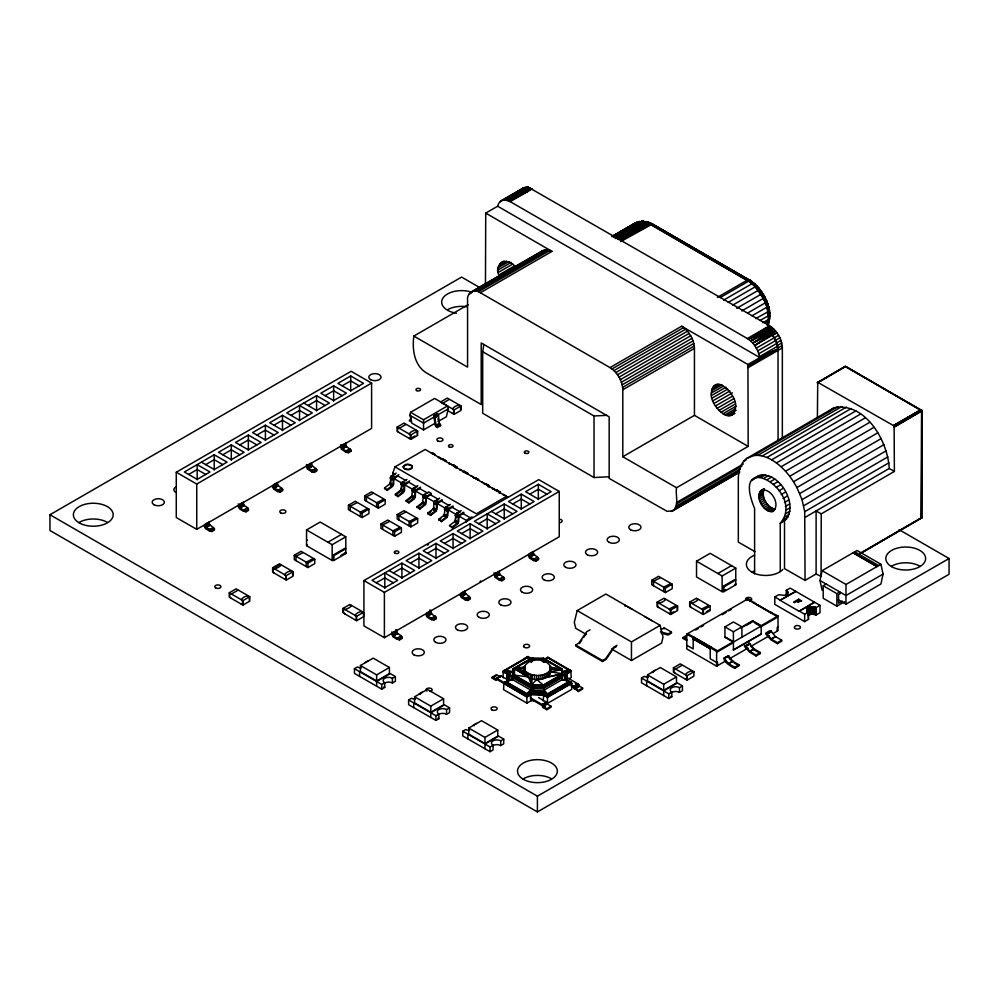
<?xml version="1.0" encoding="UTF-8"?>
<svg xmlns="http://www.w3.org/2000/svg" width="999" height="999" viewBox="0 0 999 999"><rect width="100%" height="100%" fill="white"/><g stroke="black" fill="none" stroke-linecap="round" stroke-linejoin="round"><path stroke-width="1.5" d="M423.539 429.92L423.539 419.767L410.614 412.312L409.902 415.259L411.813 423.139L423.539 429.92L435.626 422.939M524.213 667.07C520.167 683.978 555.119 683.703 550.549 666.758C545.367 655.581 519.867 658.578 524.475 673.463L513.386 668.593L512.524 679.57L530.744 690.084L544.068 691.957L547.464 693.918L568.893 681.555L570.491 681.98L547.464 695.279L543.581 693.031L530.806 692.744L526.885 695.004L504.807 682.255L512.524 679.57L513.086 668.768L513.086 676.198L530.968 686.525L543.856 686.525L562.3 675.873M542.657 678.159L562.3 674.038L543.256 685.027L531.568 685.027L514.522 675.187L514.522 668.431L524.175 672.24L524.6 665.858M524.475 669.517L525.099 674.637L514.522 668.431L524.737 666.995M525.099 670.704L526.061 671.803L526.061 675.736L514.522 668.431L524.862 667.669M559.702 668.231L562.3 669.73L562.3 671.865C570.516 669.293 563.074 683.104 570.916 682.23L547.464 695.766L543.444 693.443L530.931 693.156L526.885 695.491L503.908 682.929L503.583 689.672L526.885 703.121L526.885 696.64L531.118 694.193L543.244 694.467L547.464 696.478L571.091 682.367L571.703 683.316L571.715 689.397L547.464 703.396L547.464 693.918L544.093 690.084L543.256 685.027L536.613 679.42L536.613 675.486L530.544 674.4L526.061 671.803M562.3 675.386L543.731 686.113L531.093 686.113L513.386 675.886L514.522 675.187L527.31 676.748L527.31 672.802M528.821 673.676L528.821 677.609L531.568 685.027L530.357 691.645L531.156 700.661L526.885 703.121M530.544 674.4L531.568 685.027L536.613 679.42L539.423 678.696M532.455 674.949L531.568 685.027M534.502 679.258L534.502 675.312M538.748 679.395L538.748 675.461C543.406 675.112 549.85 673.388 550.686 667.994M540.846 679.183L540.846 675.237M542.857 678.771L542.857 674.824M543.206 700.936L544.093 690.084L562.3 679.57L566.595 679.732L566.096 672.364L570.017 670.104L568.419 669.667L562.3 671.865L565.484 679.582L571.703 683.316L547.464 697.314L543.206 694.854L531.143 694.58L526.885 697.04L503.708 683.254M544.73 678.171L544.73 674.225M546.416 677.409L546.416 673.476M543.244 694.467L547.464 696.915L571.503 682.816L565.884 679.57L565.359 671.852L568.993 669.755M547.864 672.564L547.864 676.498L545.042 677.235M546.016 659.602L547.939 657.354L570.779 670.629L571.241 677.522L569.105 678.746M549.038 675.474L549.038 671.54M549.912 674.35L549.912 670.416M542.657 678.071L562.3 673.663L550.686 671.927L550.087 665.559M550.461 673.164L550.549 666.758M568.893 681.555L562.3 679.57L562.3 677.422L544.08 687.936L530.744 687.936L512.537 677.422L512.674 669.255L532.767 657.767L512.537 669.73L515.134 668.219M611.55 649L631.455 660.489L631.455 641.92L577.185 610.589L574.3 622.414L575.749 628.321L586.351 634.452M767.257 325.874L769.742 316.183L768.731 314.21M817.382 418.057L817.731 382.305L893.518 425.611L920.728 409.815L921.877 411.001L845.579 366.533C844.255 366.521 846.977 366.945 845.441 366.608L921.577 410.302L920.991 517.944M503.121 677.797L503.134 671.715L503.908 670.616L507.942 672.939L508.429 680.169L503.596 683.591M507.38 680.257C506.131 676.61 507.067 670.054 512.524 671.865L505.931 669.942L504.333 670.379L508.229 672.627L508.728 679.994L504.208 682.642M768.668 311.651L769.517 318.843L768.406 321.016L768.281 311.638L765.321 301.623L755.194 286.214L749.824 281.581L649.3 223.039L645.092 221.928L615.334 238.549M767.744 325.537C767.519 320.879 769.979 315.784 769.005 311.888M768.656 314.785C767.994 311.975 770.167 304.445 769.267 314.235M496.903 679.457L496.003 680.369L492.207 678.184L492.207 677.197L496.003 679.382L496.253 678.421M496.003 679.382L500.761 675.873L507.742 679.757M780.269 571.515L780.269 523.226C807.105 491.496 729.008 446.428 754.607 508.491L754.607 573.926M780.269 523.226C805.469 511.288 776.273 461.75 753.658 478.746M672.789 510.814C679.657 505.419 675.149 494.917 676.535 487.749L748.176 446.391L747.926 364.498L681.643 326.236L610.002 367.595L480.357 292.744C474.7 288.236 466.471 292.982 467.557 300.137L467.557 367.108L413.823 336.076C412.088 349.275 414.098 365.522 426.61 373.014L481.206 404.533L481.206 342.969L609.153 416.845L609.153 478.396L667.107 511.338L672.789 510.814L739.56 472.265M846.29 366.945C844.779 366.059 844.18 366.858 845.978 366.82M844.729 367.033L845.441 366.608L817.382 382.904M768.893 311.114C766.795 301.735 762 289.048 753.446 285.19L756.231 285.851L759.365 288.661L757.667 288.986L756.018 287.812L758.041 288.798L762.387 294.955L766.957 304.77L768.618 311.376L768.818 320.242L765.334 322.839M406.143 480.756L397.952 476.024L393.868 478.696L393.668 484.378L392.607 486.413L387.3 490.359L384.652 488.836L384.54 488.024L390.134 483.616L391.046 476.311L396.166 473.126M398.813 474.65L393.693 477.834L392.769 485.139L387.187 489.547L387.3 490.359M416.983 487.012L408.791 482.28L404.707 484.952L404.508 490.634L403.434 492.657L398.126 496.615L395.479 495.092L395.379 494.268L400.961 489.872L401.885 482.567L406.993 479.37M409.64 480.906L404.52 484.09L403.608 491.396L398.014 495.804L398.126 496.615M420.479 488.036L415.534 491.208L415.334 496.89L414.273 498.913L408.953 502.872L406.318 501.348L406.206 500.524L411.788 496.128L412.712 488.823L417.832 485.626M420.479 487.15L415.359 490.347L414.435 497.652L408.853 502.047L408.953 502.872M419.792 509.128L417.045 506.78L422.552 502.534L423.539 495.079L428.658 491.883L431.306 493.406L426.186 496.603L425.274 503.908L419.68 508.304L419.792 509.128L425.724 504.383L426.573 497.152L431.306 494.293M442.145 500.549L437.2 503.721L437 509.403L435.939 511.426L430.619 515.372L427.984 513.848L427.872 513.036L433.454 508.628L434.378 501.336L439.498 498.139M442.145 499.662L437.025 502.859L436.101 510.164L430.519 514.56L430.619 515.372M441.458 521.628L441.346 520.816L446.94 516.421L447.852 509.115L452.972 505.919L452.972 506.805L448.039 509.977L447.839 515.646L446.765 517.682L441.458 521.628L438.711 519.293L444.218 515.047L445.204 507.579L450.324 504.395M452.285 527.884L452.185 527.072L457.767 522.664L458.691 515.359L463.798 512.175L463.798 513.061L458.866 516.221L458.666 521.903L457.604 523.938L452.285 527.884L449.538 525.549L455.044 521.291L456.043 513.836L461.163 510.651M457.904 522.202L455.269 520.529M753.87 284.915C749.475 283.641 756.206 282.305 754.732 285.364M755.706 318.581L768.281 311.638L767.157 308.591L768.681 306.93L767.756 306.131M466.108 522.065L467.37 519.592L471.99 516.895M466.87 521.628L467.057 520.954M725.436 661.076L716.62 666.171L686.763 648.925L686.763 634.153L693.169 637.849L694.105 637.312L693.169 638.935L710.227 648.776L711.163 647.152L710.227 647.702L710.227 658.778L716.62 662.474L717.469 661.975L717.469 665.671M757.08 287.075L756.231 285.851M860.913 553.234L921.49 518.044L921.927 517.057L921.365 518.144L921.702 516.758L921.265 517.994M514.51 265.959L498.763 275.05C493.069 262.462 509.565 256.381 515.671 267.632M711.313 393.094C714.535 371.653 737.836 395.504 735.576 407.105C732.354 428.546 709.053 404.695 711.313 393.094L723.126 386.276M767.956 325.761L769.33 314.822M767.894 326.673L769.53 315.147M768.518 320.941L769.68 315.484M769.093 319.917L769.742 315.834M921.577 517.857L921.802 516.845L921.577 517.807L860.002 553.683M531.231 662.474L531.393 658.441L528.146 660.714M769.305 319.58L769.517 318.456L768.169 326.785M438.386 457.804L438.499 456.868L441.133 458.391L441.034 459.34M449.213 464.06L449.325 463.124L451.973 464.647M460.052 470.317L460.152 469.38L462.799 470.904L462.699 471.84M473.526 478.096L473.638 477.16L470.991 475.636M484.365 484.353L484.465 483.416L481.818 481.893M492.544 489.085L492.657 488.136L495.304 489.672L495.192 490.609M503.384 495.329L503.484 494.393L506.131 495.916L506.031 496.865M761.013 490.497C770.916 486.688 781.83 506.056 772.227 511.6C762.087 512.012 752.746 493.356 764.185 488.698M770.953 511.688L775.212 509.215C766.92 507.579 760.614 496.615 764.397 488.873L760.152 491.346M411.039 417.557L410.651 420.342L409.453 419.93L409.453 420.916L410.851 421.566L411.538 420.841M921.54 518.006L921.927 410.689L920.728 409.815L921.927 410.901L921.028 409.727L921.927 410.901L920.728 409.815L921.752 410.539L921.877 517.47M921.515 409.877L894.117 426.248L894.38 471.416L821.24 513.886L821.078 576.423L816.108 573.975L805.057 580.394L784.515 568.618L784.515 520.754M921.428 410.389L845.941 366.496L844.605 366.945M921.665 517.857L920.728 518.144L921.79 517.707M782.342 438.374L782.342 347.927C781.98 339.098 777.01 330.494 769.542 325.761L528.384 187.25L523.289 187.912L501.161 200.749L498.626 203.446L497.664 206.219L485.726 213.112L485.464 283.903M609.19 476.76L594.018 477.534L482.692 413.261L482.692 351.71L483.791 344.468M766.907 303.234C768.144 305.969 766.745 313.324 768.731 317.769M769.442 319.218L769.455 319.118M391.096 477.522L390.584 484.09M822.115 590.372L820.017 580.519L822.115 570.666L857.08 550.486L880.968 564.273L883.054 574.113L880.968 583.965L845.991 604.158L838.036 599.562M410.614 412.312L434.627 398.439L447.564 405.906L448.276 408.866L446.366 416.745L438.311 421.391M403.309 466.883C404.27 462.887 412.038 463.823 412.325 466.883M403.309 467.095C403.596 470.167 411.351 471.103 412.325 467.095M787.874 592.819L784.764 595.379L778.633 594.755L774.787 596.977L774.787 604.358L804.645 621.603L808.478 619.38L808.478 607.567L812.799 606.655L816.158 607.567L819.992 605.344L819.992 612.737L816.158 614.947L811.85 614.048L807.879 615.372M808.478 607.567L807.08 608.965L806.917 612.462M530.631 661.45L531.568 658.591L533.429 660.439M412.762 490.022L413.099 489.373M401.685 483.029L395.017 479.183L392.757 473.026L395.017 466.87L425.162 449.463L506.493 496.416L476.348 513.823L395.017 466.87M765.321 301.623L761.6 295.404L763.398 294.418L766.52 300.549L765.334 302.834L767.607 308.366M512.749 669.118L512.612 677.072L530.769 687.562L544.055 687.562L562.3 677.022M920.916 409.815L893.518 425.611M401.573 490.047L402.06 483.429M445.042 514.747L444.355 515.921M760.564 291.696C763.398 291.221 758.016 292.52 758.216 290.384L755.194 286.214M817.419 382.617L845.054 366.483M531.256 659.328L527.36 657.08L503.571 670.903L503.171 671.54L507.417 674L507.867 681.131M509.34 671.915L509.877 679.819L503.646 683.428L509.877 679.819L512.524 679.57L509.34 671.915L505.931 669.942M434.078 508.803L433.291 509.902M769.118 317.295L769.405 318.606M524.6 669.792L525.312 668.631L514.522 668.431L527.31 676.748M411.913 465.759L407.417 464.51L403.446 466.196M403.708 468.219L408.204 469.468L412.187 467.794M423.089 502.859L422.227 503.846M455.394 521.903L456.043 515.372M894.38 471.416L889.235 468.469C887.936 441.321 865.609 401.785 834.028 407.754L746.465 458.591C740.346 463.436 738.373 471.59 738.323 479.07L738.323 542.107L755.007 551.673M579.42 643.531L581.868 639.947M583.503 637.562L585.951 633.99M541.67 660.839L543.731 658.366L531.093 658.366M894.33 426.76L921.827 410.689M763.411 294.455L762.699 294.942M844.742 366.883L846.153 367.02M532.08 657.742L531.868 658.691L528.034 656.518L523.763 658.978L523.763 659.964M501.161 200.749L504.757 199.9L510.202 201.636L747.327 338.536L765.284 328.221L770.179 332.18L775.349 330.731L771.965 334.265L776.685 342.869L778.071 350.387M747.327 338.536L748.526 339.298L769.542 325.761L766.283 328.846L771.553 327.098L768.268 330.357L773.501 328.771L770.179 332.18L771.965 334.265L777.06 332.929L772.801 335.389M757.916 476.273L751.81 480.556M827.809 412.437L834.028 407.754M541.221 660.439L543.256 658.591L562.3 669.58L550.686 671.927M741.795 310.939L764.972 297.44L761.151 291.446M522.265 189.535L526.535 187.075L523.176 189.573L525.087 189.96L528.384 187.25L517.719 191.383M517.644 191.533L522.664 189.56L528.121 191.296L509.003 201.011L525.824 190.21L506.83 200.212L523.688 189.66L504.757 199.9L522.664 189.56M629.02 227.198C632.929 225.674 637.037 219.805 641.77 222.115M632.941 224.862L635.639 222.802M521.99 188.923L523.289 187.912M541.645 251.498L546.191 249.638L551.997 251.373L480.357 292.744M767.781 329.945L771.553 327.098L766.782 329.195M395.479 495.092L400.562 491.333M406.318 501.348L411.388 497.589M417.145 507.592L421.203 504.595M427.984 513.848L431.031 511.6M438.811 520.104L440.846 518.606M748.526 339.298L766.995 329.358L748.526 339.298L750.699 341.009L766.995 329.358C773.438 334.315 777.709 342.22 778.034 350.362L778.071 440.834M524.125 189.71L528.384 187.25L525.574 190.122L526.573 190.509L530.332 187.837L525.087 189.96M845.441 366.608L846.141 366.883M768.081 330.207L750.699 341.009L769.667 331.668L752.771 343.094L754.682 345.479L771.665 333.903L752.771 343.094L750.699 341.009L767.532 329.77M749.824 281.581L756.443 287.55L750.224 281.431L748.576 281.219L650.386 224.463L644.767 222.09L638.124 221.865L613.086 236.263M567.444 680.856L566.833 673.363L570.916 670.779L566.895 673.538L567.307 680.394M747.926 364.498L759.864 357.605L757.791 350.861L754.682 345.479L772.14 334.515M510.202 201.636L532.342 188.811L527.072 190.747L528.071 191.271L509.003 201.011L530.332 187.837L526.573 190.509M526.91 190.672L509.003 201.011L526.223 190.372M509.003 201.011L526.361 190.422M569.929 670.691L547.939 657.841L544.755 659.652L547.939 657.604L571.028 670.941L566.933 673.726M615.434 237.238L641.633 221.403L643.543 221.241L645.254 222.34M617.257 238.674L644.767 222.09M618.631 233.416L621.253 231.843M623.863 230.282L626.485 228.709M629.095 227.148L633.029 224.787L612.936 236.326M614.298 236.164L639.772 221.441M618.581 233.454L626.41 228.771M547.939 657.442L543.731 660.039M620.479 239.96L648.701 223.252L650.411 223.039L651.66 224.013L645.704 221.728M612.936 236.089L635.314 222.977L642.906 221.154M612.687 236.226L635.202 223.064M817.382 382.754L844.954 366.596M743.618 461.338L746.29 459.79M746.465 458.591L753.646 455.556L837.836 406.655M753.646 455.556L757.829 455.319L842.02 406.418M757.829 455.319L762.287 455.969L846.478 407.068M762.287 455.969L766.945 457.467L851.123 408.579M766.945 457.467L771.69 459.802L855.881 410.901M771.69 459.802L776.435 462.924L860.626 414.023M755.918 477.572L760.164 475.099M758.491 477.047L762.749 474.575M761.325 477.21L765.584 474.737M776.435 462.924L781.093 466.758L865.271 417.857M764.335 478.034L768.593 475.561M767.432 479.508L771.69 477.035M781.093 466.758L785.551 471.228L869.742 422.327M770.529 481.593L774.787 479.12M759.502 492.457L763.748 489.985M773.538 484.215L777.796 481.743M759.078 493.806L763.323 491.346M785.551 471.228L789.722 476.261L873.913 427.36M758.89 495.367L763.136 492.894M758.953 497.065L763.199 494.592M776.373 487.312L780.631 484.84M759.252 498.876L763.511 496.403M759.802 500.736L764.048 498.264M789.722 476.261L793.531 481.73L877.721 432.829M778.958 490.796L783.204 488.324M760.551 502.597L764.809 500.124M893.655 425.699L921.066 409.765L921.877 410.577M893.905 425.949L921.303 410.239L921.59 411.288L921.602 410.464L894.205 426.423M894.28 426.585L921.665 410.876M894.38 427.085L921.577 411.126M761.513 504.395L765.771 501.935M781.206 494.555L785.464 492.082M762.649 506.093L766.895 503.633M805.057 580.394L804.707 511.7L802.035 499.675L796.902 487.537L881.093 438.636M763.91 507.642L768.169 505.169M783.066 498.489L787.312 496.016M765.284 508.978L769.53 506.505M766.708 510.089L770.966 507.617M767.432 510.539L771.69 508.066M768.156 510.914L772.414 508.441M784.477 502.497L788.723 500.024M799.749 493.556L883.94 444.655M769.592 511.451L773.838 508.991M772.227 511.6L774.35 510.364M785.401 506.443L789.647 503.971M802.035 499.675L886.225 450.774M785.813 510.227L790.059 507.754M785.689 513.736L789.947 511.263M803.696 505.769L887.886 456.868M785.052 516.87L789.31 514.398M783.915 519.542L788.161 517.082M782.304 521.69L786.55 519.218M804.707 511.7L888.898 462.799M805.057 517.37L889.235 468.469M860.039 553.409L921.59 517.657M499.737 201.873L524.825 187.288M506.83 200.212L524.737 189.872M899.088 529.67L949.05 558.516L949.05 574.275L537.412 811.925L49.95 530.494L49.95 514.735L461.588 277.085L480.494 287.999M500.761 262.737L503.384 261.214M499.612 264.036L504.857 261.014M498.763 265.709L506.643 261.164M498.251 267.72L508.741 261.651M498.076 269.98L511.188 262.4M498.251 272.452L512.674 264.111M471.303 291.845L542.957 250.487M470.005 292.857L544.48 249.862M468.956 294.23L471.603 292.695M474.537 290.996L546.191 249.638M476.398 291.184L548.051 249.825M478.346 291.77L549.999 250.399M176.274 472.24L351.124 371.291L371.603 383.104L371.603 428.409L196.741 529.358L176.274 517.544L176.274 472.24L196.741 484.053L371.603 383.104M413.823 336.076L468.219 304.67M201.436 462.137L214.223 469.53L227.023 462.137L214.223 454.757L184.378 471.99L197.165 479.383L209.965 471.99L197.165 464.61L197.165 479.87M231.293 444.905L218.494 452.297L231.293 459.677L244.081 452.297L231.293 444.905L231.293 460.177M248.351 435.052L235.552 442.445L248.351 449.837L261.139 442.445L248.351 435.052L248.351 450.324M265.409 425.212L252.61 432.592L265.409 439.985L278.197 432.592L265.409 425.212L265.409 440.472M282.467 415.359L269.668 422.752L282.467 430.132L295.254 422.752L282.467 415.359L282.467 430.631M303.783 403.047L316.583 410.439L329.383 403.047L316.583 395.666L286.725 412.899L299.525 420.279L312.325 412.899L299.525 405.507L299.525 420.779M333.641 385.814L320.854 393.194L333.641 400.587L346.441 393.194L333.641 385.814L333.641 401.074M350.699 375.961L337.912 383.354L350.699 390.734L363.499 383.354L350.699 375.961L350.699 391.233M188.636 474.45L197.165 469.53L205.694 474.45M205.694 464.61L214.223 459.677L222.765 464.61M222.765 454.757L231.293 449.837L239.822 454.757M239.822 444.905L248.351 439.985L256.88 444.905M256.88 435.052L265.409 430.132L273.938 435.052M273.938 425.212L282.467 420.279L290.996 425.212M290.996 415.359L299.525 410.439L308.054 415.359M308.054 405.507L316.583 400.587L325.112 405.507M325.112 395.666L333.641 390.734L342.17 395.666M342.17 385.814L350.699 380.894L359.228 385.814M611.738 236.588L635.314 222.977M613.486 236.001L637.762 222.003M613.673 237.175L640.646 221.628L614.248 236.676M615.434 238.262L643.756 221.94L615.834 237.637M618.718 239.248L647.027 222.927L617.557 239.186M620.729 241.596L652.347 224.051L749.575 280.132C751.835 280.22 754.12 284.952 750.424 281.868M238.199 503.958L239.261 504.57L243.356 502.21L243.656 505.157L247.665 507.692L248.576 510.377L246.066 511.813L243.569 511.288L239.623 508.928L238.212 506.268M341.621 445.479L345.716 443.106L346.141 446.228L350.936 450.049L350.936 451.273L348.426 452.722L345.929 452.197L341.308 449.075L340.547 444.855L341.621 445.479L342.045 448.588L345.929 450.961L348.426 451.486L350.936 450.049M205.157 526.461L209.253 524.1L209.241 521.903L205.145 524.263L205.569 527.385L211.95 530.282L214.46 528.833L209.253 524.1M248.576 509.14L246.066 510.589C242.158 509.815 234.703 506.543 243.369 504.408M273.389 487.062L277.485 484.702L277.472 482.505L273.376 484.865L273.813 487.987L280.195 490.884L282.692 489.435L277.485 484.702M307.517 467.37L311.613 465.01L311.588 462.812L307.505 465.172L307.929 468.294L314.31 471.191L316.808 469.742L311.613 465.01M341.633 447.677L345.729 445.304M205.195 526.648L209.291 524.288M239.31 506.955L243.406 504.595M273.439 487.25L277.522 484.89M307.555 467.557L311.651 465.197M341.67 447.864L345.766 445.492M205.257 526.848L209.353 524.475M239.373 507.142L243.469 504.782M273.501 487.45L277.585 485.089M307.617 467.744L311.713 465.384M341.733 448.052L345.829 445.691M205.344 527.035L209.44 524.675M239.46 507.33L243.556 504.97M273.576 487.637L277.672 485.277M307.704 467.944L311.788 465.571M341.82 448.239L345.916 445.879M205.444 527.21L209.54 524.85M239.573 507.517L243.656 505.157M273.689 487.824L277.784 485.452M307.804 468.119L311.9 465.759M341.92 448.426L346.016 446.066M205.569 527.385L209.665 525.024M239.685 507.692L243.781 505.319M273.813 487.987L277.897 485.626M307.929 468.294L312.025 465.921M342.045 448.588L346.141 446.228M205.707 527.534L209.802 525.174M239.822 507.842L243.918 505.469M273.938 488.136L278.034 485.776M308.067 468.444L312.15 466.071M342.182 448.738L346.278 446.378M205.844 527.659L209.94 525.299M239.972 507.967L244.068 505.606M274.088 488.261L278.184 485.901M308.204 468.568L312.3 466.208M342.32 448.876L346.416 446.503M350.025 448.601L345.929 450.961L345.929 452.197M204.096 525.973L205.507 528.633L209.453 530.993L211.95 531.518L214.46 530.069L214.46 528.833M272.327 486.575L273.738 489.235L277.685 491.595L280.195 492.12L282.692 490.671L282.692 489.435M306.431 464.56L307.18 468.768L311.813 471.89L314.31 472.415L316.808 470.979L316.808 469.742M397.19 427.035L404.008 423.089L417.657 430.969L417.657 435.402L410.839 439.348L397.19 431.468L397.19 427.035L410.839 434.915L417.657 430.969M423.539 419.767L447.564 405.906M437.45 413.948L433.841 415.784L437.45 413.948L438.474 415.572L439.398 423.576L440.621 425.611L437.2 427.584L435.252 425.624L433.903 416.82M434.041 415.921L437.649 414.123M434.24 416.096L437.837 414.323M433.966 416.87L438.012 414.548M448.276 408.866L423.539 423.139L409.902 415.259M437.2 427.584L435.989 425.549L434.877 417.008L438.286 415.047M434.977 417.27L438.399 415.309M435.064 417.532L438.474 415.572M435.102 417.794L438.511 415.821M460.989 405.956L447.34 398.077L440.522 402.01L454.17 409.89L460.989 405.956L460.989 410.389L454.17 414.323L447.34 410.389M409.128 438.361L410.414 438.598L414.96 435.976M435.976 425.462L439.385 423.489M436.014 425.636L439.398 423.576M439.46 423.751L436.088 425.811L439.61 423.988M436.263 426.024L439.81 424.163M436.401 427.11L440.621 424.625M348.439 505.207L355.269 501.273L368.918 509.153L368.918 513.586L362.088 517.519L348.439 509.64L348.439 505.207L362.088 513.086L368.918 509.153M364.685 495.829L371.516 491.883L385.164 499.762L385.164 504.195L378.334 508.141L364.685 500.262L364.685 495.829L378.334 503.708L385.164 499.762M306.556 529.932L320.204 522.052L345.791 536.825L345.791 553.571L333.853 560.464L332.155 560.464L306.556 545.691L306.556 529.932L332.155 544.705L345.791 536.825M717.369 297.39L747.027 280.257C749.5 278.334 754.545 284.028 748.988 279.845L754.819 284.265M720.267 297.565L748.576 281.219L752.559 283.728M723.638 300.112L751.947 283.766M612 368.931L683.653 327.572C689.897 332.592 694.168 340.322 694.442 348.389L694.442 415.359L622.789 456.73L622.789 389.76C622.439 380.931 617.469 372.327 610.002 367.595M306.556 545.691L307.417 545.192L306.556 544.705M728.221 302.41L755.194 286.85M229.283 592.769L236.114 588.823L249.75 596.703L249.75 601.136L242.932 605.082L229.283 597.202L229.283 592.769L242.932 600.649L249.75 596.703M272.615 567.744L279.433 563.811L293.082 571.69L293.082 576.123L286.263 580.057L272.615 572.177L272.615 567.744L286.263 575.624L293.082 571.69M294.28 555.244L301.099 551.298L314.747 559.178L314.747 563.611L307.929 567.557L294.28 559.677L294.28 555.244L307.929 563.124L314.747 559.178M613.948 370.604L685.601 329.233M275.312 567.17L279.87 564.547C284.041 564.66 274.375 570.242 273.039 568.493L273.039 571.94L274.325 573.164M615.809 372.565L687.462 331.193M732.604 305.182L758.216 290.384M617.519 374.762L689.173 333.391M327.884 542.245L341.533 534.365M736.7 308.316L760.976 294.305L763.76 298.251M619.043 377.147L690.696 335.776M620.354 379.657L691.995 338.299M621.403 382.242L693.044 340.884M380.944 523.976L387.762 520.029L401.411 527.909L401.411 532.342L394.593 536.276L380.944 528.409L380.944 523.976L394.593 531.855L401.411 527.909M397.19 514.585L404.008 510.651L417.657 518.531L417.657 522.964L410.839 526.898L397.19 519.018L397.19 514.585L410.839 522.465L417.657 518.531M622.165 384.827L693.818 343.469M747.814 312.949L765.334 302.834L763.361 298.489M622.639 387.35L694.28 345.991M333.004 555.144L344.942 548.251L345.791 548.738L333.853 555.631L333.004 555.144L333.004 559.964M622.789 389.76L694.442 348.389M752.01 315.796L766.845 307.23M340.959 555.369L345.791 552.584M436.313 500.861L438.636 499.512L430.457 494.792M760.227 320.417L768.318 315.746M762.849 322.752L768.243 319.63M767.282 329.558L771.553 327.098M750.699 341.009L768.618 330.669M769.23 331.231L773.501 328.771M752.771 343.094L770.691 332.754M771.091 333.191L775.349 330.731M754.682 345.479L772.589 335.14M756.368 348.089L778.596 335.314M775.636 340.297L779.894 337.824M757.791 350.861L775.711 340.522M467.644 520.292L471.141 518.281L462.949 513.548M363.923 580.581L538.773 479.62L559.253 491.446L559.253 536.75L384.39 637.699L363.923 625.886L363.923 580.581L384.39 592.395L559.253 491.446M776.685 342.869L780.943 340.409M758.903 353.708L776.81 343.369M777.447 345.454L781.717 342.994M389.086 570.479L401.885 577.872L414.672 570.479L401.885 563.099L372.028 580.332L384.815 587.712L397.614 580.332L384.815 572.939L384.815 588.211M418.943 553.246L406.143 560.639L418.943 568.019L431.73 560.639L418.943 553.246L418.943 568.506M436.001 543.394L423.201 550.786L436.001 558.166L448.788 550.786L436.001 543.394L436.001 558.666M453.059 533.553L440.259 540.934L453.059 548.326L465.846 540.934L453.059 533.553L453.059 548.813M470.117 523.701L457.317 531.081L470.117 538.473L482.904 531.081L470.117 523.701L470.117 538.961M491.446 511.388L504.233 518.781L517.032 511.388L504.233 503.996L474.375 521.241L487.175 528.621L499.975 521.241L487.175 513.848L487.175 529.12M521.291 494.155L508.503 501.535L521.291 508.928L534.09 501.535L521.291 494.155L521.291 509.415M538.349 484.303L525.561 491.695L538.349 499.075L551.148 491.695L538.349 484.303L538.349 499.575M777.584 346.203L759.665 356.543L777.971 348.938L748.126 366.171M777.921 347.989L782.18 345.517M713.998 385.851L716.633 384.328M712.849 387.15L718.094 384.116M748.176 367.595L782.342 347.927M712 388.823L719.879 384.278M376.286 582.792L384.815 577.872L393.344 582.792M393.344 572.939L401.885 568.019L410.414 572.939M410.414 563.099L418.943 558.166L427.472 563.099M427.472 553.246L436.001 548.326L444.53 553.246M444.53 543.394L453.059 538.473L461.588 543.394M461.588 533.553L470.117 528.621L478.646 533.553M478.646 523.701L487.175 518.781L495.704 523.701M495.704 513.848L504.233 508.928L512.762 513.848M512.762 503.996L521.291 499.075L529.82 503.996M529.82 494.155L538.349 489.223L546.878 494.155M711.488 390.821L721.977 384.765M343.032 608.403L349.85 604.457L363.499 612.337L363.499 616.77L356.668 620.716L343.032 612.837L343.032 608.403L356.668 616.283L363.499 612.337M711.488 395.567L725.923 387.225M712 398.164L727.747 389.073M712.849 400.811L729.907 390.971M713.998 403.446L732.379 392.844M715.421 405.994L732.492 396.141M717.082 408.354L734.14 398.514M718.918 410.489L734.665 401.398M720.891 412.325L735.326 403.983M722.926 413.798L736.051 406.218M724.987 414.885L735.476 408.828M726.997 415.547L736.188 410.239M728.908 415.759L734.153 412.737M730.656 415.534L734.59 413.261M732.205 414.847L734.827 413.336M391.733 631.992L392.794 632.604L396.89 630.244L397.19 633.191L401.198 635.726L402.11 638.411L399.6 639.847L397.103 639.323L393.156 636.975L391.745 634.303M431.006 610.539L426.91 612.911L426.96 615.297L431.218 618.393L433.728 618.918L436.226 617.482L431.431 613.661L431.006 610.539L429.945 609.927M495.154 573.513L499.25 571.153L499.675 574.263L504.458 578.084L504.458 579.308L501.96 580.756L499.463 580.232L494.83 577.11L494.08 572.902L495.154 573.513L495.579 576.635L499.463 579.008L501.96 579.532L504.458 578.084M402.11 637.175L399.6 638.623C395.691 637.861 388.236 634.577 396.903 632.442M426.923 615.109L431.019 612.737M461.038 595.404L465.134 593.044L465.122 590.846L461.026 593.206L461.463 596.328L467.844 599.225L470.342 597.777L465.134 593.044M495.167 575.711L499.263 573.339M529.283 556.006L533.379 553.646L533.366 551.448L529.27 553.808L529.695 556.93L536.076 559.827L538.586 558.379L533.379 553.646M392.844 634.989L396.94 632.629M426.96 615.297L431.056 612.924M461.088 595.591L465.172 593.231M495.204 575.899L499.3 573.538M529.32 556.193L533.416 553.833M392.907 635.177L397.003 632.817M427.023 615.484L431.118 613.124M461.151 595.791L465.234 593.418M495.267 576.086L499.363 573.726M529.383 556.393L533.478 554.033M392.994 635.376L397.09 633.004M427.11 615.671L431.206 613.311M461.226 595.978L465.322 593.618M495.354 576.273L499.438 573.913M529.47 556.58L533.566 554.22M393.094 635.551L397.19 633.191M427.222 615.859L431.318 613.498M461.338 596.153L465.434 593.793M495.454 576.46L499.55 574.1M529.57 556.768L533.666 554.395M393.219 635.726L397.315 633.354M427.335 616.021L431.431 613.661M461.463 596.328L465.546 593.968M495.579 576.635L499.675 574.263M529.695 556.93L533.791 554.57M393.356 635.876L397.59 633.641M427.472 616.171L431.718 613.935M461.588 596.478L465.834 594.243M495.716 576.785L499.95 574.537M529.832 557.08L534.065 554.845M425.861 614.61L427.272 617.27L431.218 619.63L433.728 620.154L436.226 618.706L436.226 617.482M459.977 594.917L461.388 597.577L465.334 599.937L467.844 600.461L470.342 599.013L470.342 597.777M528.221 555.519L529.62 558.179L533.578 560.539L536.076 561.063L538.586 559.615L538.586 558.379M383.878 683.653A5.432 3.134 0 0 1 392.407 683.004L395.392 681.281L395.392 676.56L392.407 678.284A5.432 3.134 0 0 0 384.74 678.284A5.432 3.134 0 0 0 384.74 682.717L384.74 687.437L381.755 689.16L354.458 673.401L354.458 668.681L357.442 666.957A5.432 3.134 0 0 0 361.276 667.869M365.122 662.524L368.107 660.801M360.427 665.521L373.214 658.141L389.423 667.494L389.423 673.601L376.635 680.993L360.427 671.628L360.427 665.521L376.635 674.887L389.423 667.494M676.535 502.534L743.306 463.973M676.473 503.883L741.92 466.108M676.073 506.168L740.184 469.155M675.312 508.116L739.422 471.103M671.091 511.476L739.647 471.903M354.458 668.681L381.755 684.44L384.74 682.717M438.037 714.922A5.432 3.134 0 0 1 446.578 714.273L449.562 712.549L449.562 707.829L446.578 709.552A5.432 3.134 0 0 0 438.898 709.552A5.432 3.134 0 0 0 438.898 713.985L438.898 718.706L435.914 720.429L408.616 704.67L408.616 699.949L411.6 698.226A5.432 3.134 0 0 0 415.447 699.138M422.265 692.07L419.28 693.793A5.432 3.134 0 0 1 420.142 694.442M414.585 696.79L427.385 689.41L443.593 698.763L443.593 704.869L430.794 712.262L414.585 702.896L414.585 696.79L430.794 706.156L443.593 698.763M577.185 610.589L605.869 594.03L660.139 625.362L663.011 637.187L661.575 643.094L631.455 660.489M651.748 580.257L658.578 576.323L672.227 584.203L672.227 588.623L665.396 592.569L651.748 584.69L651.748 580.257L665.396 588.136L672.227 584.203M492.207 677.197L496.478 674.737L500.262 676.922M503.321 671.216L527.36 657.33L530.944 659.402L527.36 657.579L503.134 671.715L507.392 674.175M492.207 678.184L495.404 676.335M725.624 589.71L722.127 591.733L696.528 576.96L696.528 561.201L710.177 553.321L735.764 568.094L735.764 584.84L723.825 591.733L722.976 591.233L722.976 586.413L734.914 579.52L735.764 580.007L723.825 586.9L722.976 586.413M496.103 678.646L500.899 675.873M532.604 657.692L512.962 668.868L512.962 676.373L530.919 686.738L543.906 686.738L562.3 676.585L543.993 687.15L530.831 687.15L512.749 676.71M496.053 678.796L501.048 675.911M496.366 678.358L501.211 675.986M517.744 666.72L520.342 665.222M522.939 663.723L525.536 662.212M408.616 699.949L435.914 715.709L438.898 713.985M590.122 629.782L587.025 631.555A1.811 1.049 -60 0 0 586.251 632.317L578.846 643.119L575.661 645.017L575.661 646.003L602.534 661.513L605.506 659.79A1.811 1.049 -60 0 0 606.293 659.04L613.698 648.226L616.308 646.665M543.856 659.752L547.939 657.354L544.742 659.839M547.939 657.841L544.018 659.615M657.167 602.147L663.998 598.201L677.634 606.081L677.634 610.514L670.816 614.46L657.167 606.58L657.167 602.147L670.816 610.027L677.634 606.081M717.856 573.513L731.505 565.634M696.528 561.201L722.127 575.973L735.764 568.094M568.419 669.667L564.947 671.678L565.484 679.582M493.056 745.554A5.432 3.134 0 0 1 500.736 745.554L503.721 743.83L503.721 739.098L500.736 740.821A5.432 3.134 0 0 0 493.056 740.821A5.432 3.134 0 0 0 493.056 745.254L493.056 749.974L490.072 751.698L462.774 735.951L462.774 731.218L465.771 729.495A5.432 3.134 0 0 0 469.605 730.406M476.423 723.338L473.439 725.062A5.432 3.134 0 0 1 474.3 725.711M468.756 728.071L481.543 720.679L497.752 730.032L497.752 736.138L484.952 743.531L468.756 734.178L468.756 728.071L484.952 737.424L497.752 730.032M569.53 669.904L565.746 672.09L566.258 679.62L571.091 682.367M562.3 674.45L543.431 685.351L531.393 685.351L514.11 675.374L514.11 668.418M562.3 674.912L543.593 685.714L531.243 685.714L513.736 675.611L513.736 668.481M571.028 670.941C570.254 669.318 565.484 672.152 566.833 673.363M689.672 602.147L696.49 598.201L710.139 606.081L710.139 610.514L703.308 614.46L689.672 606.58L689.672 602.147L703.308 610.027L710.139 606.081M669.105 613.473L670.391 613.723L673.801 611.75M571.228 671.44L566.97 673.9L566.97 678.458M616.982 645.292L613.898 647.077A1.811 1.049 -60 0 0 613.124 647.827L605.706 658.641L602.534 660.526L575.661 645.017M631.455 641.92L660.139 625.362M735.764 583.853L734.914 584.34L735.764 584.84M569.467 681.643L547.464 694.342L543.893 692.27L530.519 691.97L526.885 694.068L505.831 681.917M570.004 681.793L547.464 694.804L543.718 692.632L530.669 692.344L526.885 694.53L505.294 682.055M661.188 633.254L667.719 634.927A1.811 1.049 -60 0 0 668.468 634.777L671.465 633.041L671.465 632.055L664.21 627.872L660.963 629.657M547.464 696.241L571.253 682.504M547.464 696.915L571.703 683.316M530.294 697.714L542.22 704.607L546.478 702.147L547.227 703.995L551.061 706.256L551.061 707.23L546.79 709.702L542.844 707.404L542.107 705.556L530.294 698.701M571.128 684.852L573.776 686.388L578.046 683.928L578.783 685.776M542.22 704.607L546.628 702.285M573.776 686.388L578.196 684.053M542.37 704.745L546.778 702.434M573.926 686.525L578.334 684.215M542.507 704.894L546.903 702.609M574.075 686.675L578.458 684.39M542.957 706.455L542.744 705.269L547.015 702.809M571.003 685.764L578.359 691.483L582.617 689.01L582.617 688.024L578.821 685.838L574.537 688.274L574.313 687.05L578.571 684.59M542.844 705.469L547.102 703.009M574.4 687.25L578.658 684.79M542.907 705.669L547.165 703.209M574.462 687.449L578.733 684.989M542.944 705.868L547.215 703.408M574.5 687.649L578.771 685.189M706.293 611.75L709.715 609.777M671.465 632.055L668.269 633.853L660.389 631.843M547.265 704.058L542.969 706.493L546.79 708.716L551.061 706.256M542.844 707.404L544.979 706.168M574.4 689.185L577.609 687.337M543.006 707.504L545.129 706.281M574.562 689.285L577.759 687.437M574.562 688.299L578.359 690.496L582.617 688.024M462.774 731.218L490.072 746.977L493.056 745.254M686.763 634.153L748.176 598.701L754.357 602.909M695.641 630.019L698.289 628.483M700.936 626.96L703.583 625.436M722.102 614.735L726.073 612.449M728.721 610.926L731.368 609.39M686.738 640.546L683.116 638.448L683.116 637.462L686.313 635.614M683.116 638.448L685.239 637.212M754.582 602.397L754.245 602.834M786.3 596.241L786.3 590.334L790.147 588.111L819.992 605.344M724.937 637.724L724.937 626.897L733.466 621.965L741.907 626.848L741.907 637.187M670.928 693.031A5.432 3.134 0 0 1 679.47 692.394L682.454 690.659L682.454 685.938L679.47 687.662A5.432 3.134 0 0 0 671.803 687.662A5.432 3.134 0 0 0 671.803 692.095L671.803 696.815L668.806 698.538L641.52 682.792L641.52 678.059L644.505 676.335A5.432 3.134 0 0 0 648.339 677.247M655.169 670.179L652.185 671.902A5.432 3.134 0 0 1 653.046 672.552M647.489 674.912L660.277 667.519L676.485 676.872L676.485 682.979L663.698 690.371L647.489 681.018L647.489 674.912L663.698 684.265L676.485 676.872M774.787 596.977L780.331 600.174L795.691 591.308M780.331 600.174L795.691 591.558M724.937 626.897L733.378 631.768L741.907 626.848M741.146 627.384L752.659 620.741L761.188 625.661L778.034 615.933L778.034 630.706L773.201 633.503M741.146 627.872L752.659 621.228L761.101 626.098L733.378 642.107L724.937 637.237M746.053 625.536L751.335 622.489M673.413 667.819L680.244 663.873L693.893 671.753L693.893 676.186L687.062 680.132L673.413 672.252L673.413 667.819L687.062 675.699L693.893 671.753M778.034 615.933L771.303 612.687M844.542 601.723L836.862 606.156L823.213 598.276L823.213 585.764L826.161 584.065M693.381 638.111L716.62 651.385L733.466 641.67L724.937 636.738M814.46 602.397L799.1 611.263L814.46 602.147M822.115 570.666L845.991 584.465L880.968 564.273M761.188 634.028L733.378 649.987L761.188 634.028L761.188 625.661M766.77 632.442L769.967 630.594L770.916 631.143L775.486 636.6L781.693 640.209L781.693 641.196L777.422 643.656L771.141 640.009L765.709 634.04M744.38 645.366L745.329 645.916L749.587 643.456L754.158 648.913L760.364 652.522L760.364 653.508L756.093 655.968L749.824 652.322L744.38 646.353M765.709 633.054L766.645 633.603L770.916 631.143M778.034 627.01L777.185 627.509L777.185 631.206M728.433 655.868L724 658.229L728.433 655.868L732.916 661.288L739.035 664.834L739.035 665.809L734.777 668.281C731.493 666.708 716.77 658.403 728.908 656.331M745.329 645.916L749.75 643.556M766.645 633.603L771.078 631.256M724.163 658.341L728.596 656.006M745.491 646.028L749.924 643.693M766.82 633.716L771.24 631.38M823.213 585.764L836.862 593.643L839.797 591.945L840.009 593.793L838.561 594.63L838.561 603.196L842.257 601.061M724.325 658.466L728.758 656.156M745.654 646.153L750.074 643.843M766.982 633.841L771.403 631.53M745.816 646.316L750.224 644.018M767.132 634.003L771.553 631.705M799.1 611.013L804.645 614.21L808.478 612L806.917 610.052M641.52 678.059L668.806 693.818L671.803 692.095M729.42 658.778L747.989 648.051M750.649 646.528L769.218 635.801M883.054 574.113L845.991 595.516L820.017 580.519M724.487 658.616L728.508 663.611L732.766 661.138M745.966 646.478L749.837 651.298L754.095 648.838M767.282 634.165L771.153 638.985L775.424 636.525M728.508 663.611L732.991 661.338M749.837 651.298L754.307 649.025M771.153 638.985L775.636 636.713M728.646 663.748L734.777 667.295L739.035 664.834M749.899 651.373L756.093 654.982L760.364 652.522M771.29 639.123L777.422 642.669L781.693 640.209M49.95 514.735L537.412 796.178L949.05 558.516M613.436 237.425L641.308 221.566M618.718 239.648L648.376 223.414M620.691 240.534L650.386 224.463M432.205 452.722L431.218 452.884L434.852 454.258M443.044 458.978L442.058 459.14L445.679 460.502M453.871 465.234C450.487 464.647 458.903 469.505 456.705 466.87M455.532 466.92L456.518 466.758M455.532 467.807L456.256 467.969M464.71 471.491C461.326 470.904 469.73 475.761 467.544 473.126M466.358 473.176L467.345 473.014M475.536 477.747L474.55 477.897L478.184 479.27M486.376 484.003L485.389 484.153L489.011 485.526M488.024 486.563L488.798 487.012M777.971 348.938L759.864 357.605L497.664 206.219M497.202 490.247L496.216 490.409L499.85 491.783M498.863 492.819L499.587 492.982M507.042 496.665L508.491 496.99M531.118 694.193L526.885 696.203L503.908 682.929M751.186 282.592L755.918 285.926M508.728 679.994L509.465 679.819L508.941 672.102L505.357 670.029M633.279 224.688L637.724 222.602M750.224 281.431L751.585 281.418L754.732 283.991M539.635 678.746L536.613 679.42L539.635 678.796M765.808 300.324L766.52 300.549M482.692 351.71L594.018 415.984L606.568 415.347M536.613 675.486L538.748 675.461M530.919 658.503L543.906 658.503L546.69 660.714M544.093 690.084L530.744 690.084L526.885 693.656L526.885 696.84L531.131 694.392L543.219 694.667L547.464 697.115M550.087 669.505L562.3 669.58L549.612 666.945M544.068 691.957L530.357 691.645L526.885 693.656L506.406 681.83M531.156 700.661L534.165 700.736M642.27 221.204L647.452 221.965M641.633 221.403L647.951 222.327M549.587 667.532L562.3 669.58M514.522 668.431L524.213 671.003M646.902 221.741L650.898 223.239M646.303 221.666L650.199 223.152M645.092 221.928L650.711 224.3L748.576 281.219M650.411 223.039L653.671 225.474M649.874 222.964L653.483 224.962M648.701 223.252L650.711 224.3M751.285 281.331L748.613 279.807L754.844 284.578M821.24 513.886L816.108 510.939L816.108 573.975M749.575 280.132L752.06 281.768L652.347 224.051L750.037 280.632M749.824 280.319L752.235 282.03L651.298 224.088L752.359 282.342L749.437 280.02L751.585 281.418M657.717 227.822L661.738 230.145M664.422 231.693L667.107 233.242M669.792 234.79L673.813 237.113M676.498 238.661L696.628 250.274M699.312 251.823L708.716 257.255M711.4 258.803L714.085 260.352M718.106 262.675L720.791 264.223M723.476 265.771L727.497 268.094M730.182 269.643L732.866 271.191M735.551 272.739L739.585 275.062M742.269 276.611L744.954 278.159M747.639 279.708L750.112 280.744M485.726 213.112L551.997 251.373M694.442 415.359L748.176 446.391M878.683 565.584L854.807 551.798M622.789 456.73L676.535 487.749M780.331 600.424L799.1 611.263M754.108 602.809L771.415 612.762M753.795 602.859L771.615 613.149M440.621 425.611L439.048 424.413M755.069 623.114L761.188 626.648L777.097 617.457L777.097 616.483L747.24 599.238L747.24 600.224M696.915 598.95C701.098 599.063 691.433 604.645 690.097 602.884L690.097 606.331L691.37 607.567M431.993 452.672L435.402 455.294M442.819 458.928L446.228 461.55M453.658 465.184L456.855 467.033M464.485 471.441L467.694 473.289M475.324 477.697L478.733 480.307M486.151 483.941L489.56 486.563M496.99 490.197L500.399 492.819M431.743 452.684L435.302 454.745M442.582 458.941L446.141 461.001M453.409 465.197L456.056 466.72M464.248 471.453L467.807 473.501M475.074 477.697L478.633 479.757M485.914 483.953L489.473 486.014M496.74 490.209L500.299 492.27M431.493 452.759L435.377 454.995M442.32 459.003L446.216 461.251M453.146 465.259L457.043 467.507M463.986 471.516L467.869 473.763M474.812 477.772L478.708 480.019M485.651 484.028L488.299 485.551M496.478 490.284L499.125 491.808M748.651 642.906L749.587 643.456M754.307 650.012L760.364 653.508M664.422 598.95C668.593 599.063 658.94 604.645 657.592 602.884L657.592 606.331L658.878 607.567M733.378 642.607L717.557 651.835L717.557 650.849L687.699 633.616L687.699 634.602M693.943 637.412L711.001 647.265M693.781 637.562L710.838 647.402M693.631 637.724L710.689 647.577M693.493 637.911L710.564 647.764M693.294 638.324L710.351 648.164M693.219 638.523L710.277 648.376M693.181 638.736L710.239 648.588M734.203 663.011L737.824 665.109M683.116 637.462L686.738 639.56M632.23 609.402L624.974 605.219L624.974 606.206M644.592 616.545L651.847 620.729M392.757 473.026L395.317 474.5M419.617 488.536L427.809 493.256M441.283 501.048L449.475 505.769M452.122 507.292L460.302 512.025M686.763 645.242L693.169 648.925L693.169 637.849M391.82 475.636L394.455 477.16M402.647 481.893L405.294 483.416M413.474 488.136L416.121 489.672M424.313 494.393L426.96 495.916M435.139 500.649L437.787 502.172M445.979 506.905L448.626 508.429M456.805 513.161L459.453 514.685M391.546 475.811L394.193 477.335M402.385 482.067L405.02 483.591M413.211 488.324L415.859 489.847M424.051 494.58L426.685 496.103M434.877 500.824L437.525 502.36M445.716 507.08L448.351 508.616M456.543 513.336L459.19 514.86M391.283 476.048L393.931 477.572M402.122 482.292L404.77 483.828M412.949 488.548L415.596 490.072M423.788 494.805L426.436 496.328M434.615 501.061L437.262 502.584M445.454 507.317L448.101 508.841M456.281 513.573L458.928 515.097M391.046 476.311L393.693 477.834M401.885 482.567L404.52 484.09M412.712 488.823L415.359 490.347M423.539 495.079L426.186 496.603M434.378 501.336L437.025 502.859M445.204 507.579L447.852 509.115M456.043 513.836L458.691 515.359M390.834 476.623L393.469 478.146M401.66 482.867L404.308 484.403M412.487 489.123L415.134 490.646M423.326 495.379L425.974 496.903M434.153 501.635L436.8 503.159M444.992 507.892L447.639 509.415M455.819 514.148L458.466 515.671M404.345 484.565L435.015 502.272M437.674 503.808L467.008 520.741M390.634 476.948L393.281 478.471M401.473 483.204L404.12 484.727M412.3 489.448L414.947 490.984M423.139 495.704L425.774 497.24M433.966 501.96L436.613 503.484M444.805 508.216L447.44 509.74M455.631 514.473L458.279 515.996M390.484 477.285L393.131 478.808M401.323 483.541L403.958 485.064M412.15 489.797L414.797 491.321M422.977 496.053L425.624 497.577M433.816 502.297L436.463 503.833M444.642 508.553L447.29 510.089M455.482 514.81L458.129 516.333M390.372 477.634L393.019 479.158M401.198 483.891L403.846 485.414M412.038 490.134L414.685 491.67M422.864 496.391L425.512 497.927M433.703 502.647L436.351 504.17M444.53 508.903L447.177 510.427M455.369 515.159L458.017 516.683M390.297 477.972L392.944 479.495M401.136 484.228L403.783 485.751M411.963 490.484L414.61 492.007M422.802 496.728L425.449 498.264M433.628 502.984L436.276 504.507M444.468 509.24L447.115 510.764M455.294 515.496L457.942 517.02M390.284 478.296L392.919 479.82M401.111 484.54L403.758 486.076M411.95 490.796L414.585 492.332M422.777 497.052L425.424 498.576M433.603 503.309L436.251 504.832M444.443 509.565L447.09 511.088M455.269 515.821L457.917 517.345M390.284 483.004L392.919 484.527M401.111 489.26L403.758 490.784M411.95 495.516L414.585 497.04M425.424 503.296L422.777 501.773L425.387 503.596M433.603 508.016L436.251 509.552M444.443 514.273L447.09 515.796M390.272 483.154L392.882 484.827M401.099 489.41L403.721 491.083M411.938 495.654L414.548 497.34M433.603 508.166L436.213 509.852M444.43 514.423L447.053 516.096M455.269 520.679L457.879 522.352M390.197 483.466L392.832 484.99M401.024 489.71L403.671 491.246M411.863 495.966L414.498 497.502M422.689 502.222L425.337 503.746M433.529 508.479L436.163 510.002M444.355 514.735L447.003 516.258M455.194 520.991L457.829 522.514M390.134 483.616L392.769 485.139M400.961 489.872L403.608 491.396M411.788 496.128L414.435 497.652M422.627 502.385L425.274 503.908M433.454 508.628L436.101 510.164M444.293 514.885L446.94 516.421M455.119 521.141L457.767 522.664M389.96 483.916L392.694 485.302M400.786 490.172L403.521 491.545M411.625 496.428L414.36 497.802M422.452 502.672L425.187 504.058M433.291 508.928L436.026 510.314M444.118 515.184L446.853 516.57M454.945 521.441L457.692 522.827M389.847 484.053L392.495 485.576M400.686 490.297L403.321 491.833M411.513 496.553L414.16 498.076M422.352 502.809L424.987 504.333M433.179 509.065L435.826 510.589M444.018 515.322L446.653 516.845M454.845 521.578L457.492 523.101M389.735 484.165L392.382 485.689M400.574 490.422L403.209 491.945M411.401 496.678L414.048 498.201M422.24 502.922L424.875 504.458M433.067 509.178L435.714 510.714L432.954 509.278M443.906 515.434L446.541 516.958M454.732 521.69L457.38 523.214M389.622 484.265L392.257 485.789M400.449 490.521L403.097 492.045M411.288 496.778L413.923 498.301M422.115 503.021L424.762 504.557M443.781 515.534L446.428 517.057M454.607 521.79L457.255 523.314M384.54 488.024L387.187 489.547M395.379 494.268L398.014 495.804M406.206 500.524L408.853 502.047M417.045 506.78L419.68 508.304M427.872 513.036L430.519 514.56M438.711 519.293L441.346 520.816M449.538 525.549L452.185 527.072M693.456 672.002C692.12 668.93 682.454 674.512 686.638 675.936L686.638 679.382L685.364 679.145M682.454 685.938L677.347 682.979L663.698 690.858L663.698 695.591M543.593 658.366L562.3 669.093L562.3 679.57M543.431 658.441L562.3 669.455M549.288 662.225L551.885 663.723M554.495 665.222L557.092 666.733M575.274 683.291L577.884 684.802M344.942 553.071L345.791 553.571M306.556 539.872L307.417 540.372M504.82 670.179L508.566 672.339L509.078 679.869M547.464 696.003L543.394 693.656L530.981 693.368L526.885 695.729L496.94 678.446M503.796 683.091L526.885 696.428M496.94 679.432L526.885 696.64M395.829 629.62L396.89 630.244M350.274 605.194C354.458 605.319 344.792 610.901 343.456 609.14L343.456 612.587L344.73 613.823M363.074 612.587C361.725 609.515 352.073 615.097 356.243 616.52L356.243 619.979L354.97 619.73M395.392 676.56L390.284 673.601L376.635 681.48L376.635 686.213M449.562 707.829L444.443 704.869L430.794 712.749L430.794 717.482M503.721 739.098L498.601 736.138L484.952 744.018L484.952 748.75M567.444 677.797L578.046 683.928M538.536 697.552L546.478 702.147M657.717 227.834L661.75 230.182M664.435 231.743L667.12 233.304M669.805 234.877L673.838 237.213M676.523 238.786L680.556 241.121M683.241 242.695L685.926 244.256M688.611 245.816L692.644 248.164M700.699 252.847L704.732 255.195M750.961 281.306L748.476 279.795L754.257 284.752M527.36 657.442L529.482 658.741L527.36 657.33M507.529 673.638L503.234 671.378L507.467 673.813L508.004 680.669L507.604 673.451L503.733 670.754L507.804 673.101L508.291 680.269M765.284 328.221L766.445 328.958M503.571 670.903L507.604 673.451L503.434 671.053L507.467 673.813L507.892 680.968M681.643 326.236L683.653 327.572M752.434 282.692L747.926 279.882L751.573 282.442M578.821 686.825L577.934 684.864M786.3 590.334L787.874 592.27M808.478 619.38L807.879 607.979M570.441 670.341L566.745 673.189L567.407 680.694L566.895 673.538L570.916 670.779L566.533 672.839L567.02 680.007M754.083 649.862L750.773 645.829M921.178 409.727L921.94 410.789M754.208 283.479L757.142 286.263M753.945 283.416L757.18 286.488M753.646 283.416L757.155 286.763M497.39 490.359L497.727 490.996M486.563 484.103L486.925 485.039M475.724 477.847L476.086 478.783M464.897 471.603L465.259 472.527M454.058 465.347L454.395 465.984M443.231 459.09L443.593 460.027M432.392 452.834L432.754 453.771M756.917 285.951L759.415 288.798M756.505 285.839L759.402 288.973M755.569 286.039L758.041 288.798M527.36 657.579L529.045 659.465M768.568 317.12L768.855 316.933M728.483 656.942L732.342 661.75M434.428 416.296L434.877 417.008M759.115 288.524L761.513 291.546M758.915 288.524L761.463 291.671M758.666 288.574L761.35 291.833M759.877 290.309L761.188 292.033M757.667 288.986L762.025 295.155M761.325 291.408L763.311 294.518M760.913 291.521L766.196 300.999M350.025 449.837L350.936 451.273M436.226 618.706L435.314 616.033L431.218 618.393L431.218 619.63M402.11 638.411L401.198 635.726L397.103 638.099L397.103 639.323M396.578 633.841L396.079 632.904M765.334 302.834L766.608 305.007M793.531 481.73L796.902 487.537M763.161 294.53L764.834 297.552M430.507 613.836L430.082 612.874M764.872 297.302L766.37 300.824M764.685 297.352L767.457 304.32M543.306 662.387L543.256 658.591L545.029 662.474M759.964 291.983L760.976 294.305M208.566 524.887L208.316 524.238M766.42 300.374L767.744 303.746M766.27 300.324L767.619 304.121M767.607 303.471L768.668 307.143M767.432 303.371L768.581 307.38M767.195 303.284L769.105 310.839M543.256 658.591L544.03 661.375M531.568 658.591L532.267 661.575M768.631 306.73L769.317 310.289M768.318 306.381L769.242 310.564M544.068 659.065L530.831 658.678L544.08 659.215M769.267 309.777L769.68 313.324M769.13 309.54L769.605 313.624M768.93 309.315L769.467 313.936M438.024 418.544L438.374 421.603M769.68 313.012L769.742 316.183M769.48 312.425L769.53 316.858M769.267 312.15L769.33 317.183M392.794 632.604L392.807 634.802M239.261 504.57L239.273 506.768M845.991 584.465L845.991 604.158M836.862 593.643L836.862 606.156M816.158 607.567L816.158 614.947M815.434 607.217L815.434 614.597M814.61 606.942L814.61 614.323M813.723 606.755L813.723 614.135M812.799 606.655L812.799 614.048M811.85 606.655L811.85 614.048M810.913 606.755L810.913 614.135M810.027 606.942L810.027 614.323M809.202 607.217L809.202 614.597M807.404 608.453L807.404 611.413M807.08 608.965L807.08 611.925M804.645 614.21L804.645 621.603M787.712 591.733L787.712 594.692M787.387 591.221L787.387 594.18M786.912 590.746L786.912 595.179M777.422 642.669L777.422 643.656M771.64 612.237L771.64 613.324M756.093 654.982L756.093 655.968M752.659 620.741L752.659 621.728M734.777 667.295L734.777 668.281M733.378 631.768L733.466 650.037M723.825 586.9L723.825 591.733M722.127 575.973L722.127 591.733M716.62 651.385L716.62 666.171M708.428 605.594L701.61 609.04L702.884 610.277L702.884 613.723L701.61 613.473M703.308 610.027L703.308 614.46M687.062 675.699L687.062 680.132M681.942 665.346L675.124 669.293L673.838 668.556L673.838 672.002L675.124 673.226M679.47 687.662L679.47 692.394M677.21 606.331L677.21 609.777M675.936 605.594L669.105 609.04L670.391 610.277L670.391 613.723M670.816 610.027L670.816 614.46M670.516 583.703L663.698 587.15L663.698 591.583M668.806 693.818L668.806 698.538M665.396 588.136L665.396 592.569M664.21 627.872L664.21 628.858M663.698 684.265L663.698 690.371M660.277 577.797L653.458 581.243L653.458 585.676M646.64 681.018L646.64 685.739M602.534 660.526L602.534 661.513M594.018 415.984L594.018 477.534M578.359 690.496L578.359 691.483M546.79 708.716L546.79 709.702M537.674 558.166L537.674 556.942L533.578 559.303L533.578 560.539M537.412 796.178L537.412 811.925M536.076 559.827L536.076 561.063M528.034 656.518L528.034 657.504M527.36 657.08L527.36 657.717M504.233 503.996L504.233 519.268M503.546 577.872L503.546 576.635L499.463 579.008L499.463 580.232M501.96 579.532L501.96 580.756M500.736 740.821L500.736 745.554M496.478 674.737L496.478 675.724M490.072 746.977L490.072 751.698M484.952 737.424L484.952 743.531M469.43 597.564L469.43 596.341L465.334 598.701L465.334 599.937M467.844 599.225L467.844 600.461M467.894 734.178L467.894 738.898M460.564 409.652L460.564 406.206C459.215 403.134 449.562 408.703 453.733 410.139L453.733 413.586L452.46 413.336M454.17 409.89L454.17 414.323M449.051 399.55L442.22 403.496M446.578 709.552L446.578 714.273M435.914 715.709L435.914 720.429M433.728 618.918L433.728 620.154M430.794 706.156L430.794 712.262M417.232 434.665L417.232 431.218C415.896 428.146 406.231 433.728 410.414 435.152L410.414 438.598M415.959 518.031L409.128 521.478L409.128 525.911M413.736 702.896L413.736 707.629M412.325 466.645L412.325 467.345M410.839 434.915L410.839 439.348M410.839 522.465L410.839 526.898M405.719 424.575L398.888 428.509L397.614 427.772L397.614 431.218L398.888 432.455M405.719 512.125L398.888 515.571L398.888 520.004M403.309 466.645L403.309 467.345M401.885 563.099L401.885 578.359M399.7 527.422L392.882 530.869L392.882 535.302M399.6 638.623L399.6 639.847M394.593 531.855L394.593 536.276M392.407 678.284L392.407 683.004M389.473 521.503L382.642 524.95L382.642 529.383M384.39 592.395L384.39 637.699M383.454 499.275L376.635 502.722L376.635 507.155M381.755 684.44L381.755 689.16M378.334 503.708L378.334 508.141M376.635 674.887L376.635 680.993M373.214 493.369L366.396 496.815L366.396 501.248M367.207 508.653L360.389 512.1L360.389 516.533M362.088 513.086L362.088 517.519M359.578 671.628L359.578 676.36M356.968 502.747L350.149 506.193L350.149 510.626M356.668 616.283L356.668 620.716M348.426 451.486L348.426 452.722M333.853 555.631L333.853 560.464M332.155 544.705L332.155 560.464M316.583 395.666L316.583 410.926M315.896 469.53L315.896 468.294L311.813 470.666L311.813 471.89M314.31 471.191L314.31 472.415M313.049 558.691L306.218 562.137L306.218 566.57M307.929 563.124L307.929 567.557M302.809 552.784L295.979 556.231L295.979 560.664M292.657 575.387L292.657 571.94C291.321 568.868 281.656 574.437 285.839 575.874L285.839 579.32L284.553 579.07M286.263 575.624L286.263 580.057M281.78 489.223L281.78 487.999L277.685 490.359L277.685 491.595M280.195 490.884L280.195 492.12M249.325 600.399L249.325 596.952C247.989 593.881 238.324 599.462 242.507 600.886L242.507 604.333L241.221 604.095M247.665 508.928L247.665 507.692L243.569 510.064L243.569 511.288M246.066 510.589L246.066 511.813M242.932 600.649L242.932 605.082M237.812 590.309L230.994 594.243L229.708 593.506L229.708 596.952L230.994 598.189M214.223 454.757L214.223 470.017M213.549 528.621L213.549 527.397L209.453 529.757L209.453 530.993M211.95 530.282L211.95 531.518M196.741 484.053L196.741 529.358M456.431 313.199A19.918 11.501 0 0 1 443.044 297.902A19.918 11.501 0 0 1 470.879 291.933M426.923 691.108A3.059 1.773 0 0 1 427.335 688.398A3.059 1.773 0 0 1 431.868 689.11A3.059 1.773 0 0 1 429.882 691.558M559.877 519.28A3.059 1.773 0 0 1 562.137 520.991A3.059 1.773 0 0 1 559.877 522.702M746.478 600.424A3.059 1.773 0 0 1 746.89 597.714A3.059 1.773 0 0 1 751.423 598.426A3.059 1.773 0 0 1 749.437 600.874M480.794 580.869A3.059 1.773 0 0 1 480.007 581.655M175.612 492.22A6.131 3.534 0 0 1 175.612 487.225M782.891 569.368A19.306 11.139 0 0 1 753.046 572.739A19.306 11.139 0 0 1 754.582 555.207M427.46 545.067A2.31 1.336 0 0 1 428.496 544.717M79.196 522.365A19.918 11.501 0 0 1 107.368 522.365M523.326 778.783A19.918 11.501 0 0 1 551.498 778.783M891.632 566.146A19.918 11.501 0 0 1 919.804 566.146M447.502 309.727A19.918 11.501 0 0 1 466.745 306.755M752.035 572.202A19.306 11.139 0 0 1 754.582 570.953M671.803 696.815A5.432 3.134 0 0 1 670.928 696.166M384.74 687.437A5.432 3.134 0 0 1 383.878 686.788M438.898 718.706A5.432 3.134 0 0 1 438.037 718.056M531.056 693.793L526.885 696.203L531.093 693.993L543.269 694.268L547.464 696.478L543.306 694.068L531.056 693.793M798.676 599.188L793.556 602.147L794.405 602.634L796.54 601.41L798.251 602.397L799.1 601.898L797.389 600.911L798.676 600.174L800.798 601.41L801.66 600.911L798.676 599.188M876.885 566.52L853.009 552.734L876.885 566.52M79.196 522.864A19.918 11.501 0 0 0 112.512 517.719A19.918 11.501 0 0 0 88.124 503.633A19.918 11.501 0 0 0 79.196 522.864M523.326 779.282A19.918 11.501 0 0 0 556.655 774.125A19.918 11.501 0 0 0 532.255 760.052A19.918 11.501 0 0 0 523.326 779.282M891.632 566.645A19.918 11.501 0 0 0 924.962 561.488A19.918 11.501 0 0 0 900.561 547.415A19.918 11.501 0 0 0 891.632 566.645M491.92 709.864A3.059 1.773 0 0 0 497.04 709.078A3.059 1.773 0 0 0 493.294 706.905A3.059 1.773 0 0 0 491.92 709.864M437.749 440.934A3.059 1.773 0 0 0 442.882 440.147A3.059 1.773 0 0 0 439.123 437.974A3.059 1.773 0 0 0 437.749 440.934M280.682 512.862A3.059 1.773 0 0 0 285.814 512.062A3.059 1.773 0 0 0 282.055 509.902A3.059 1.773 0 0 0 280.682 512.862M795.229 628.558A3.059 1.773 0 0 0 800.349 627.772A3.059 1.773 0 0 0 796.603 625.599A3.059 1.773 0 0 0 795.229 628.558M524.413 647.327A3.059 1.773 0 0 0 529.545 646.528A3.059 1.773 0 0 0 525.786 644.367A3.059 1.773 0 0 0 524.413 647.327M215.684 587.912A3.059 1.773 0 0 0 220.816 587.112A3.059 1.773 0 0 0 217.058 584.952A3.059 1.773 0 0 0 215.684 587.912M630.569 529.745A6.131 3.534 0 0 0 640.821 528.159A6.131 3.534 0 0 0 633.316 523.826A6.131 3.534 0 0 0 630.569 529.745M608.903 542.257A6.131 3.534 0 0 0 619.155 540.671A6.131 3.534 0 0 0 611.65 536.338A6.131 3.534 0 0 0 608.903 542.257M587.25 554.757A6.131 3.534 0 0 0 597.489 553.171A6.131 3.534 0 0 0 589.984 548.851A6.131 3.534 0 0 0 587.25 554.757M565.584 567.27A6.131 3.534 0 0 0 575.836 565.684A6.131 3.534 0 0 0 568.331 561.351A6.131 3.534 0 0 0 565.584 567.27M543.918 579.782A6.131 3.534 0 0 0 554.17 578.196A6.131 3.534 0 0 0 546.665 573.863A6.131 3.534 0 0 0 543.918 579.782M522.252 592.282A6.131 3.534 0 0 0 532.504 590.696A6.131 3.534 0 0 0 524.999 586.363A6.131 3.534 0 0 0 522.252 592.282M500.586 604.795A6.131 3.534 0 0 0 510.839 603.209A6.131 3.534 0 0 0 503.334 598.876A6.131 3.534 0 0 0 500.586 604.795M478.921 617.307A6.131 3.534 0 0 0 489.173 615.721A6.131 3.534 0 0 0 481.668 611.388A6.131 3.534 0 0 0 478.921 617.307M457.255 629.807A6.131 3.534 0 0 0 467.507 628.221A6.131 3.534 0 0 0 460.002 623.888A6.131 3.534 0 0 0 457.255 629.807M435.589 642.32A6.131 3.534 0 0 0 445.841 640.734A6.131 3.534 0 0 0 438.336 636.4A6.131 3.534 0 0 0 435.589 642.32M413.923 654.832A6.131 3.534 0 0 0 424.175 653.246A6.131 3.534 0 0 0 416.67 648.913A6.131 3.534 0 0 0 413.923 654.832M153.946 504.732A6.131 3.534 0 0 0 164.198 503.146A6.131 3.534 0 0 0 156.693 498.813A6.131 3.534 0 0 0 153.946 504.732M370.592 379.645A6.131 3.534 0 0 0 380.844 378.059A6.131 3.534 0 0 0 373.339 373.726A6.131 3.534 0 0 0 370.592 379.645M394.967 553.196A2.31 1.336 0 0 0 398.813 552.609A2.31 1.336 0 0 0 395.991 550.973A2.31 1.336 0 0 0 394.967 553.196M416.633 390.597A2.31 1.336 0 0 0 420.479 389.997A2.31 1.336 0 0 0 417.657 388.374A2.31 1.336 0 0 0 416.633 390.597M524.95 453.134A2.31 1.336 0 0 0 528.808 452.535A2.31 1.336 0 0 0 525.986 450.911A2.31 1.336 0 0 0 524.95 453.134M449.125 446.878A2.31 1.336 0 0 0 452.984 446.291A2.31 1.336 0 0 0 450.162 444.655A2.31 1.336 0 0 0 449.125 446.878"/></g></svg>
